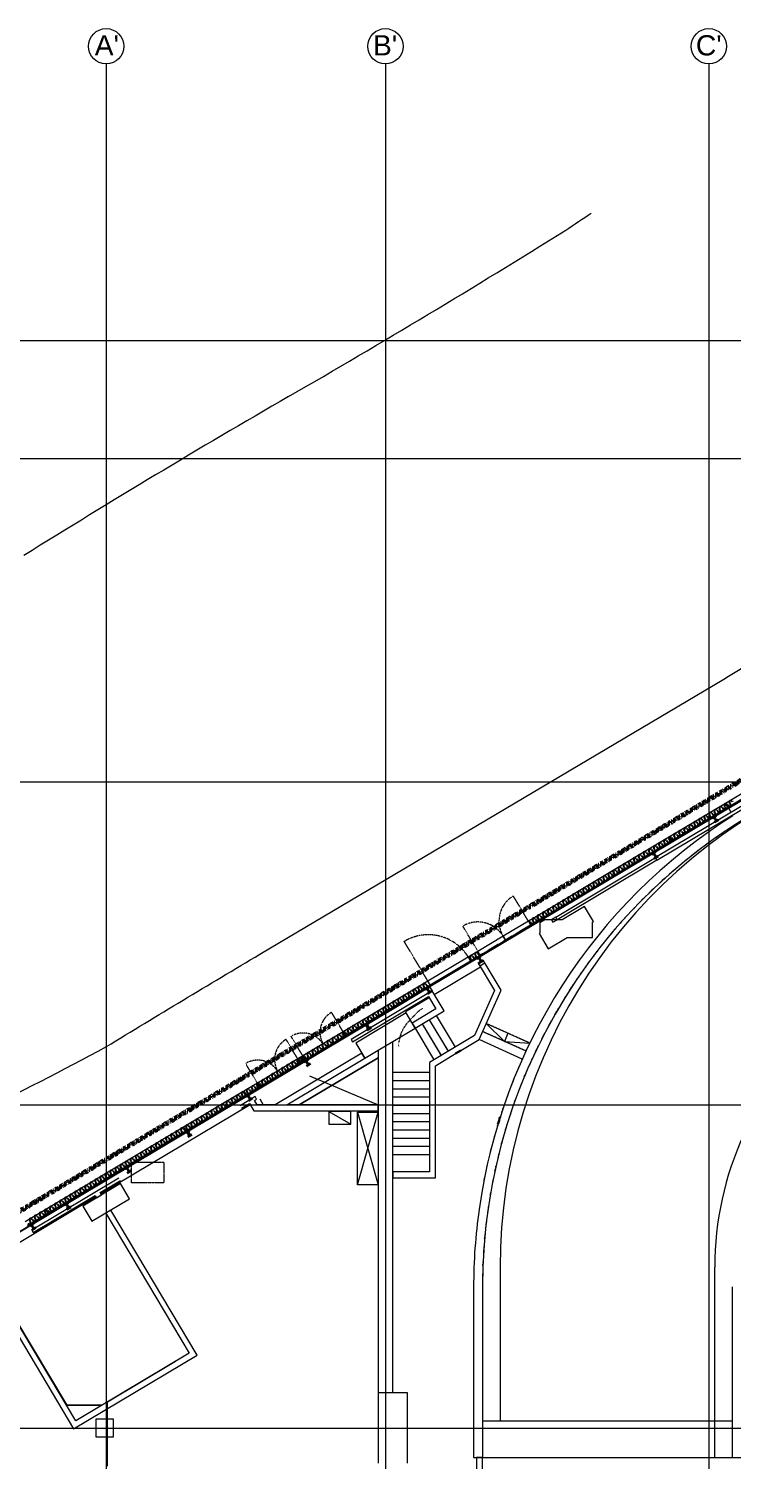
# Model space of a CAD drawing. Header units: millimetres. Extents: x -1578195 to 622687, y -255792 to 391308.
# Drawn here: x -1511389 to -1487453, y 125616 to 174346 of the extents above; entities that cross this region are included whole.
import ezdxf

# ---------------------------------------------------------------- set-up
doc = ezdxf.new("R2010")
doc.units = ezdxf.units.MM
for name, pattern in [('Double dash', [24.5, 10, -3, 2, -3, 2, -4.5]), ('Grid Line', [21, 12, -3, 3, -3]), ('Hidden', [2.25, 1, -1.25]), ('Long Dash', [13.5, 9, -4.5]), ('Overhead', [1.8, 1.2, -0.6])]:
    doc.linetypes.add(name, pattern=pattern)
for name, color, linetype, lineweight in [('A-000-M_MASS', 13, 'Continuous', 5), ('A-010-M_LINE', 90, 'Continuous', 5), ('A-010-M_LINE_Over', 1, 'Overhead', 5), ('A-200-M_WALL_EXT', 113, 'Continuous', 9), ('A-200-M_WALL_INT', 2, 'Continuous', 9), ('A-215-M_CURT_PANEL', 51, 'Continuous', 5), ('A-230-M_FLOOR', 192, 'Continuous', 18), ('A-241-M_RAMP', 51, 'Continuous', 5), ('A-242-A_STAIR', 31, 'Continuous', 5), ('A-242-M_STAIR', 31, 'Continuous', 5), ('A-325-M_DOOR', 31, 'Continuous', 5), ('A-325-M_DOOR_PANEL', 31, 'Continuous', 5), ('A-325-MH_DOOR', 31, 'Long Dash', 5), ('C-910-M_SITE_BOUND', 91, 'Double dash', 70), ('S-280-M_COLUMN', 52, 'Continuous', 9), ('Z-030-M_GRID', 191, 'Continuous', 5), ('Z-033_T_GRIDREF', 31, 'Continuous', 5), ('Z-060-M_DETAIL', 92, 'Continuous', 5)]:
    doc.layers.add(name, color=color, linetype=linetype, lineweight=lineweight)
doc.styles.add('Arial_2', font='arial.ttf', dxfattribs={"height": 1.967066})

# ---------------------------------------------------------------- blocks, each defined once
blk = doc.blocks.new('0291')
at = {"layer": 'A-000-M_MASS', "color": 1}
for p, q in [((42144, 180845), (45535, 182871)), ((45586, 182785), (42195, 180759)), ((45535, 182871), (45586, 182785)), ((42195, 180759), (42144, 180845))]:
    blk.add_line(p, q, dxfattribs=at)
at = {"layer": 'A-010-M_LINE', "color": 1, "lineweight": 25}
for p, q in [((47971, 184688), (47984, 184667)), ((48083, 184697), (48057, 184739)), ((48143, 184791), (48156, 184769)), ((47224, 184184), (47199, 184227)), ((47285, 184278), (47297, 184256)), ((47297, 184256), (47310, 184235)), ((47396, 184286), (47370, 184329)), ((47456, 184380), (47469, 184359)), ((47469, 184359), (47482, 184337)), ((47568, 184389), (47542, 184432)), ((47628, 184483), (47641, 184462)), ((47641, 184462), (47654, 184440)), ((47739, 184491), (47714, 184534)), ((47800, 184586), (47813, 184564)), ((47813, 184564), (47825, 184543)), ((47911, 184594), (47886, 184637)), ((47984, 184667), (47997, 184645)), ((46366, 183671), (46340, 183714)), ((46426, 183765), (46439, 183743)), ((46439, 183743), (46452, 183722)), ((46538, 183773), (46512, 183816)), ((46598, 183867), (46611, 183846)), ((46611, 183846), (46624, 183825)), ((46709, 183876), (46684, 183919)), ((46770, 183970), (46782, 183949)), ((46782, 183949), (46795, 183927)), ((46881, 183978), (46855, 184021)), ((46941, 184073), (46954, 184051)), ((46954, 184051), (46967, 184030)), ((47053, 184081), (47027, 184124)), ((47113, 184175), (47126, 184154)), ((47113, 184175), (47126, 184154)), ((47126, 184154), (47139, 184132)), ((45568, 183252), (45581, 183230)), ((45581, 183230), (45593, 183209)), ((45679, 183260), (45654, 183303)), ((45739, 183355), (45752, 183333)), ((45752, 183333), (45765, 183312)), ((45851, 183363), (45825, 183406)), ((45911, 183457), (45924, 183436)), ((45924, 183436), (45937, 183414)), ((46023, 183466), (45997, 183508)), ((46083, 183560), (46096, 183538)), ((46096, 183538), (46108, 183517)), ((46194, 183568), (46169, 183611)), ((46255, 183662), (46267, 183641)), ((46267, 183641), (46280, 183619)), ((44709, 182739), (44722, 182718)), ((44821, 182747), (44795, 182790)), ((44881, 182842), (44894, 182820)), ((44894, 182820), (44907, 182799)), ((44993, 182850), (44967, 182893)), ((45053, 182944), (45066, 182923)), ((45053, 182944), (45066, 182923)), ((45066, 182923), (45078, 182901)), ((45164, 182953), (45139, 182995)), ((45224, 183047), (45237, 183025)), ((45237, 183025), (45250, 183004)), ((45336, 183055), (45310, 183098)), ((45396, 183149), (45409, 183128)), ((45409, 183128), (45422, 183106)), ((45508, 183158), (45482, 183201)), ((43962, 182234), (43937, 182277)), ((44023, 182329), (44035, 182307)), ((44035, 182307), (44048, 182286)), ((44134, 182337), (44108, 182380)), ((44194, 182431), (44207, 182410)), ((44207, 182410), (44220, 182388)), ((44306, 182440), (44280, 182483)), ((44366, 182534), (44379, 182512)), ((44379, 182512), (44392, 182491)), ((44477, 182542), (44452, 182585)), ((44538, 182636), (44550, 182615)), ((44550, 182615), (44563, 182594)), ((44649, 182645), (44623, 182688)), ((44722, 182718), (44735, 182696)), ((43104, 181722), (43078, 181764)), ((43164, 181816), (43177, 181794)), ((43177, 181794), (43190, 181773)), ((43276, 181824), (43250, 181867)), ((43336, 181918), (43349, 181897)), ((43349, 181897), (43361, 181875)), ((43447, 181927), (43422, 181970)), ((43508, 182021), (43520, 181999)), ((43520, 181999), (43533, 181978)), ((43619, 182029), (43593, 182072)), ((43679, 182124), (43692, 182102)), ((43692, 182102), (43705, 182081)), ((43791, 182132), (43765, 182175)), ((43851, 182226), (43864, 182205)), ((43864, 182205), (43877, 182183)), ((42306, 181303), (42319, 181281)), ((42319, 181281), (42331, 181260)), ((42417, 181311), (42392, 181354)), ((42477, 181405), (42490, 181384)), ((42490, 181384), (42503, 181362)), ((42589, 181414), (42563, 181457)), ((42649, 181508), (42662, 181487)), ((42662, 181487), (42675, 181465)), ((42761, 181516), (42735, 181559)), ((42821, 181611), (42834, 181589)), ((42834, 181589), (42846, 181568)), ((42932, 181619), (42907, 181662)), ((42992, 181713), (43005, 181692)), ((42992, 181713), (43005, 181692)), ((43005, 181692), (43018, 181670)), ((41447, 180790), (41460, 180768)), ((41559, 180798), (41533, 180841)), ((41619, 180892), (41632, 180871)), ((41632, 180871), (41645, 180850)), ((41730, 180901), (41705, 180944)), ((41791, 180995), (41804, 180974)), ((41804, 180974), (41816, 180952)), ((41902, 181003), (41877, 181046)), ((41962, 181098), (41975, 181076)), ((41975, 181076), (41988, 181055)), ((42074, 181106), (42048, 181149)), ((42134, 181200), (42147, 181179)), ((42147, 181179), (42160, 181157)), ((42246, 181209), (42220, 181252)), ((41276, 180687), (41288, 180666)), ((41288, 180666), (41301, 180644)), ((41387, 180696), (41361, 180739)), ((41460, 180768), (41473, 180747)), ((39253, 179421), (39228, 179464)), ((39313, 179515), (39326, 179493)), ((39326, 179493), (39339, 179472)), ((39425, 179523), (39399, 179566)), ((39485, 179617), (39498, 179596)), ((39498, 179596), (39511, 179575)), ((37384, 178362), (37396, 178340)), ((37384, 178362), (37396, 178340)), ((37495, 178370), (37469, 178413)), ((37555, 178464), (37568, 178443)), ((37568, 178443), (37581, 178421)), ((37667, 178473), (37641, 178516)), ((37727, 178567), (37740, 178545)), ((37740, 178545), (37753, 178524)), ((36637, 177857), (36611, 177900)), ((36697, 177951), (36710, 177930)), ((36710, 177930), (36723, 177909)), ((36808, 177960), (36783, 178003)), ((36869, 178054), (36881, 178033)), ((36881, 178033), (36894, 178011)), ((36980, 178062), (36954, 178105)), ((37040, 178157), (37053, 178135)), ((37053, 178135), (37066, 178114)), ((37152, 178165), (37126, 178208)), ((37212, 178259), (37225, 178238)), ((37225, 178238), (37238, 178216)), ((37323, 178268), (37298, 178310)), ((37396, 178340), (37409, 178319)), ((35778, 177344), (35753, 177387)), ((35838, 177439), (35851, 177417)), ((35851, 177417), (35864, 177396)), ((35950, 177447), (35924, 177490)), ((36010, 177541), (36023, 177520)), ((36023, 177520), (36036, 177498)), ((36122, 177549), (36096, 177592)), ((36182, 177644), (36195, 177622)), ((36195, 177622), (36207, 177601)), ((36293, 177652), (36268, 177695)), ((36354, 177746), (36366, 177725)), ((36366, 177725), (36379, 177703)), ((36465, 177755), (36439, 177798)), ((36525, 177849), (36538, 177827)), ((36538, 177827), (36551, 177806)), ((34980, 176926), (34993, 176904)), ((34993, 176904), (35006, 176883)), ((35092, 176934), (35066, 176977)), ((35152, 177028), (35165, 177007)), ((35165, 177007), (35177, 176985)), ((35263, 177037), (35238, 177079)), ((35323, 177131), (35336, 177109)), ((35323, 177131), (35336, 177109)), ((35336, 177109), (35349, 177088)), ((35435, 177139), (35409, 177182)), ((35495, 177233), (35508, 177212)), ((35508, 177212), (35521, 177190)), ((35607, 177242), (35581, 177285)), ((35667, 177336), (35680, 177314)), ((35680, 177314), (35692, 177293)), ((34122, 176413), (34134, 176391)), ((34233, 176421), (34207, 176464)), ((34293, 176515), (34306, 176494)), ((34306, 176494), (34319, 176472)), ((34405, 176524), (34379, 176567)), ((34465, 176618), (34478, 176596)), ((34478, 176596), (34491, 176575)), ((34576, 176626), (34551, 176669)), ((34637, 176720), (34649, 176699)), ((34649, 176699), (34662, 176677)), ((34748, 176729), (34723, 176772)), ((34808, 176823), (34821, 176802)), ((34821, 176802), (34834, 176780)), ((34920, 176831), (34894, 176874)), ((33375, 175908), (33349, 175951)), ((33435, 176002), (33448, 175981)), ((33448, 175981), (33461, 175959)), ((33546, 176011), (33521, 176054)), ((33607, 176105), (33619, 176083)), ((33619, 176083), (33632, 176062)), ((33718, 176113), (33692, 176156)), ((33778, 176207), (33791, 176186)), ((33791, 176186), (33804, 176165)), ((33890, 176216), (33864, 176259)), ((33950, 176310), (33963, 176289)), ((33963, 176289), (33976, 176267)), ((34061, 176318), (34036, 176361)), ((34134, 176391), (34147, 176370)), ((32516, 175395), (32491, 175438)), ((32576, 175489), (32589, 175468)), ((32589, 175468), (32602, 175446)), ((32688, 175498), (32662, 175541)), ((32748, 175592), (32761, 175570)), ((32761, 175570), (32774, 175549)), ((32860, 175600), (32834, 175643)), ((32920, 175695), (32933, 175673)), ((32933, 175673), (32945, 175652)), ((33031, 175703), (33006, 175746)), ((33091, 175797), (33104, 175776)), ((33104, 175776), (33117, 175754)), ((33203, 175805), (33177, 175848)), ((33263, 175900), (33276, 175878)), ((33263, 175900), (33276, 175878)), ((33276, 175878), (33289, 175857)), ((31718, 174976), (31731, 174955)), ((31731, 174955), (31744, 174934)), ((31830, 174985), (31804, 175028)), ((31890, 175079), (31903, 175058)), ((31903, 175058), (31915, 175036)), ((32001, 175087), (31976, 175130)), ((32061, 175182), (32074, 175160)), ((32074, 175160), (32087, 175139)), ((32173, 175190), (32147, 175233)), ((32233, 175284), (32246, 175263)), ((32246, 175263), (32259, 175241)), ((32345, 175293), (32319, 175335)), ((32405, 175387), (32418, 175365)), ((32418, 175365), (32430, 175344)), ((30860, 174464), (30872, 174442)), ((30971, 174472), (30945, 174515)), ((31031, 174566), (31044, 174545)), ((31044, 174545), (31057, 174523)), ((31143, 174574), (31117, 174617)), ((31203, 174669), (31216, 174647)), ((31203, 174669), (31216, 174647)), ((31216, 174647), (31229, 174626)), ((31314, 174677), (31289, 174720)), ((31375, 174771), (31387, 174750)), ((31387, 174750), (31400, 174728)), ((31486, 174780), (31460, 174823)), ((31546, 174874), (31559, 174852)), ((31559, 174852), (31572, 174831)), ((31658, 174882), (31632, 174925)), ((30113, 173959), (30087, 174002)), ((30173, 174053), (30186, 174032)), ((30186, 174032), (30198, 174010)), ((30284, 174062), (30259, 174104)), ((30345, 174156), (30357, 174134)), ((30357, 174134), (30370, 174113)), ((30456, 174164), (30430, 174207)), ((30516, 174258), (30529, 174237)), ((30529, 174237), (30542, 174215)), ((30628, 174267), (30602, 174310)), ((30688, 174361), (30701, 174339)), ((30701, 174339), (30714, 174318)), ((30799, 174369), (30774, 174412)), ((30872, 174442), (30885, 174421)), ((29254, 173446), (29229, 173489)), ((29314, 173540), (29327, 173519)), ((29327, 173519), (29340, 173497)), ((29426, 173549), (29400, 173592)), ((29486, 173643), (29499, 173621)), ((29499, 173621), (29512, 173600)), ((29598, 173651), (29572, 173694)), ((29658, 173745), (29671, 173724)), ((29671, 173724), (29683, 173702)), ((29769, 173754), (29744, 173797)), ((29829, 173848), (29842, 173827)), ((29842, 173827), (29855, 173805)), ((29941, 173856), (29915, 173899)), ((30001, 173951), (30014, 173929)), ((30014, 173929), (30027, 173908)), ((28456, 173027), (28469, 173006)), ((28469, 173006), (28482, 172984)), ((28567, 173036), (28542, 173079)), ((28628, 173130), (28640, 173108)), ((28640, 173108), (28653, 173087)), ((28739, 173138), (28714, 173181)), ((28799, 173232), (28812, 173211)), ((28812, 173211), (28825, 173190)), ((28911, 173241), (28885, 173284)), ((28971, 173335), (28984, 173314)), ((28984, 173314), (28997, 173292)), ((29083, 173343), (29057, 173386)), ((29143, 173438), (29156, 173416)), ((29143, 173438), (29156, 173416)), ((29156, 173416), (29168, 173395)), ((27598, 172514), (27610, 172493)), ((27709, 172523), (27683, 172566)), ((27769, 172617), (27782, 172596)), ((27782, 172596), (27795, 172574)), ((27881, 172625), (27855, 172668)), ((27941, 172720), (27954, 172698)), ((27954, 172698), (27967, 172677)), ((28052, 172728), (28027, 172771)), ((28113, 172822), (28125, 172801)), ((28125, 172801), (28138, 172779)), ((28224, 172831), (28198, 172873)), ((28284, 172925), (28297, 172903)), ((28297, 172903), (28310, 172882)), ((28396, 172933), (28370, 172976)), ((26851, 172010), (26825, 172053)), ((26911, 172104), (26924, 172083)), ((26924, 172083), (26936, 172061)), ((27022, 172112), (26997, 172155)), ((27082, 172207), (27095, 172185)), ((27082, 172207), (27095, 172185)), ((27095, 172185), (27108, 172164)), ((27194, 172215), (27168, 172258)), ((27254, 172309), (27267, 172288)), ((27267, 172288), (27280, 172266)), ((27366, 172318), (27340, 172360)), ((27426, 172412), (27439, 172390)), ((27439, 172390), (27452, 172369)), ((27537, 172420), (27512, 172463)), ((27610, 172493), (27623, 172471)), ((25992, 171497), (25967, 171540)), ((26052, 171591), (26065, 171570)), ((26065, 171570), (26078, 171548)), ((26164, 171599), (26138, 171642)), ((26224, 171694), (26237, 171672)), ((26237, 171672), (26250, 171651)), ((26336, 171702), (26310, 171745)), ((26396, 171796), (26409, 171775)), ((26409, 171775), (26421, 171753)), ((26507, 171805), (26482, 171848)), ((26567, 171899), (26580, 171877)), ((26580, 171877), (26593, 171856)), ((26679, 171907), (26653, 171950)), ((26739, 172001), (26752, 171980)), ((26752, 171980), (26765, 171959)), ((25194, 171078), (25207, 171057)), ((25207, 171057), (25220, 171035)), ((25305, 171087), (25280, 171129)), ((25366, 171181), (25378, 171159)), ((25378, 171159), (25391, 171138)), ((25477, 171189), (25451, 171232)), ((25537, 171283), (25550, 171262)), ((25550, 171262), (25563, 171240)), ((25649, 171292), (25623, 171335)), ((25709, 171386), (25722, 171364)), ((25722, 171364), (25735, 171343)), ((25820, 171394), (25795, 171437)), ((25881, 171489), (25894, 171467)), ((25894, 171467), (25906, 171446)), ((24336, 170565), (24348, 170544)), ((24447, 170574), (24421, 170617)), ((24507, 170668), (24520, 170646)), ((24520, 170646), (24533, 170625)), ((24619, 170676), (24593, 170719)), ((24679, 170770), (24692, 170749)), ((24692, 170749), (24705, 170727)), ((24790, 170779), (24765, 170822)), ((24851, 170873), (24863, 170852)), ((24863, 170852), (24876, 170830)), ((24962, 170881), (24936, 170924)), ((25022, 170976), (25035, 170954)), ((25022, 170976), (25035, 170954)), ((25035, 170954), (25048, 170933)), ((25134, 170984), (25108, 171027)), ((24275, 170471), (24250, 170514)), ((24348, 170544), (24361, 170522))]:
    blk.add_line(p, q, dxfattribs=at)
at = {"layer": 'A-010-M_LINE', "color": 1, "linetype": 'Hidden'}
blk.add_line((37454, 177625), (37128, 177279), dxfattribs=at)
at = {"layer": 'A-010-M_LINE', "color": 1}
for p, q in [((36100, 176058), (33420, 174456)), ((33420, 174456), (36100, 176058)), ((33770, 175445), (34055, 175324)), ((33770, 175445), (36100, 174456)), ((34283, 175228), (36100, 174456)), ((35400, 171731), (36100, 174206)), ((35400, 174206), (36100, 171731)), ((40250, 168927), (40250, 163706)), ((47550, 162456), (47550, 168927)), ((47550, 163706), (47550, 168927)), ((29212, 165721), (26900, 164339)), ((26900, 162157), (26900, 164339)), ((39650, 163706), (48150, 163706))]:
    blk.add_line(p, q, dxfattribs=at)
at = {"layer": 'A-010-M_LINE', "color": 1, "lineweight": 30}
blk.add_line((38910, 176303), (38738, 176201), dxfattribs=at)
at = {"layer": 'A-010-M_LINE', "color": 1, "lineweight": 9}
for p, q in [((24471, 170704), (24419, 170674)), ((39650, 168257), (39650, 162456)), ((48150, 162456), (48150, 168257)), ((39650, 162456), (48150, 162456))]:
    blk.add_line(p, q, dxfattribs=at)
blk.add_arc((58350, 168257), 18700, 112.0656, 180, dxfattribs=at)
at = {"layer": 'A-010-M_LINE', "color": 1}
for radius, start in [(18100, 112.8377), (10800, 130.5765), (10800, 130.5765)]:
    blk.add_arc((58350, 168927), radius, start, 180, dxfattribs=at)
at = {"layer": 'A-010-M_LINE', "color": 1, "lineweight": 25}
for centre, radius, start, end in [((47928, 184663), 50, 30.8592, 210.8592), ((48040, 184671), 50, 210.8592, 30.8592), ((48100, 184765), 50, 30.8592, 210.8592), ((47070, 184150), 50, 30.8592, 210.8592), ((47242, 184252), 50, 30.8592, 210.8592), ((47353, 184261), 50, 210.8592, 30.8592), ((47413, 184355), 50, 30.8592, 210.8592), ((47525, 184363), 50, 210.8592, 30.8592), ((47585, 184457), 50, 30.8592, 210.8592), ((47697, 184466), 50, 210.8592, 30.8592), ((47757, 184560), 50, 30.8592, 210.8592), ((47868, 184568), 50, 210.8592, 30.8592), ((46383, 183739), 50, 30.8592, 210.8592), ((46495, 183748), 50, 210.8592, 30.8592), ((46555, 183842), 50, 30.8592, 210.8592), ((46666, 183850), 50, 210.8592, 30.8592), ((46727, 183944), 50, 30.8592, 210.8592), ((46838, 183953), 50, 210.8592, 30.8592), ((46898, 184047), 50, 30.8592, 210.8592), ((47010, 184055), 50, 210.8592, 30.8592), ((47182, 184158), 50, 210.8592, 30.8592), ((45525, 183226), 50, 30.8592, 210.8592), ((45636, 183235), 50, 210.8592, 30.8592), ((45697, 183329), 50, 30.8592, 210.8592), ((45808, 183337), 50, 210.8592, 30.8592), ((45868, 183431), 50, 30.8592, 210.8592), ((45980, 183440), 50, 210.8592, 30.8592), ((46040, 183534), 50, 30.8592, 210.8592), ((46151, 183542), 50, 210.8592, 30.8592), ((46212, 183637), 50, 30.8592, 210.8592), ((46323, 183645), 50, 210.8592, 30.8592), ((44666, 182713), 50, 30.8592, 210.8592), ((44778, 182722), 50, 210.8592, 30.8592), ((44838, 182816), 50, 30.8592, 210.8592), ((44950, 182824), 50, 210.8592, 30.8592), ((45010, 182919), 50, 30.8592, 210.8592), ((45121, 182927), 50, 210.8592, 30.8592), ((45181, 183021), 50, 30.8592, 210.8592), ((45293, 183030), 50, 210.8592, 30.8592), ((45353, 183124), 50, 30.8592, 210.8592), ((45465, 183132), 50, 210.8592, 30.8592), ((43808, 182200), 50, 30.8592, 210.8592), ((43980, 182303), 50, 30.8592, 210.8592), ((44091, 182311), 50, 210.8592, 30.8592), ((44151, 182406), 50, 30.8592, 210.8592), ((44263, 182414), 50, 210.8592, 30.8592), ((44323, 182508), 50, 30.8592, 210.8592), ((44435, 182517), 50, 210.8592, 30.8592), ((44495, 182611), 50, 30.8592, 210.8592), ((44606, 182619), 50, 210.8592, 30.8592), ((43121, 181790), 50, 30.8592, 210.8592), ((43233, 181798), 50, 210.8592, 30.8592), ((43293, 181893), 50, 30.8592, 210.8592), ((43404, 181901), 50, 210.8592, 30.8592), ((43465, 181995), 50, 30.8592, 210.8592), ((43576, 182004), 50, 210.8592, 30.8592), ((43636, 182098), 50, 30.8592, 210.8592), ((43748, 182106), 50, 210.8592, 30.8592), ((43919, 182209), 50, 210.8592, 30.8592), ((42263, 181277), 50, 30.8592, 210.8592), ((42374, 181286), 50, 210.8592, 30.8592), ((42435, 181380), 50, 30.8592, 210.8592), ((42546, 181388), 50, 210.8592, 30.8592), ((42606, 181482), 50, 30.8592, 210.8592), ((42718, 181491), 50, 210.8592, 30.8592), ((42778, 181585), 50, 30.8592, 210.8592), ((42889, 181593), 50, 210.8592, 30.8592), ((42950, 181688), 50, 30.8592, 210.8592), ((43061, 181696), 50, 210.8592, 30.8592), ((41404, 180764), 50, 30.8592, 210.8592), ((41516, 180773), 50, 210.8592, 30.8592), ((41576, 180867), 50, 30.8592, 210.8592), ((41688, 180875), 50, 210.8592, 30.8592), ((41748, 180969), 50, 30.8592, 210.8592), ((41859, 180978), 50, 210.8592, 30.8592), ((41919, 181072), 50, 30.8592, 210.8592), ((42031, 181080), 50, 210.8592, 30.8592), ((42091, 181175), 50, 30.8592, 210.8592), ((42203, 181183), 50, 210.8592, 30.8592), ((41233, 180662), 50, 30.8592, 120.8592), ((41344, 180670), 50, 210.8592, 30.8592), ((39270, 179489), 50, 30.8592, 210.8592), ((39210, 179395), 50, 310.4895, 30.8592), ((39382, 179498), 50, 210.8592, 30.8592), ((39442, 179592), 50, 30.8592, 210.8592), ((39554, 179600), 50, 210.8592, 290.5776), ((37341, 178336), 50, 30.8592, 210.8592), ((37452, 178345), 50, 210.8592, 30.8592), ((37512, 178439), 50, 30.8592, 210.8592), ((37624, 178447), 50, 210.8592, 30.8592), ((37684, 178541), 50, 31.623, 210.8592), ((37795, 178550), 49.8, 210.8592, 301.0328), ((36482, 177823), 50, 30.8592, 210.8592), ((36654, 177926), 50, 30.8592, 210.8592), ((36765, 177934), 50, 210.8592, 30.8592), ((36826, 178028), 50, 30.8592, 210.8592), ((36937, 178037), 50, 210.8592, 30.8592), ((36997, 178131), 50, 30.8592, 210.8592), ((37109, 178139), 50, 210.8592, 30.8592), ((37169, 178234), 50, 30.8592, 210.8592), ((37281, 178242), 50, 210.8592, 30.8592), ((35796, 177413), 50, 30.8592, 210.8592), ((35907, 177421), 50, 210.8592, 30.8592), ((35967, 177515), 50, 30.8592, 210.8592), ((36079, 177524), 50, 210.8592, 30.8592), ((36139, 177618), 50, 30.8592, 210.8592), ((36250, 177626), 50, 210.8592, 30.8592), ((36311, 177721), 50, 30.8592, 210.8592), ((36422, 177729), 50, 210.8592, 30.8592), ((36594, 177832), 50, 210.8592, 30.8592), ((34937, 176900), 50, 30.8592, 210.8592), ((35049, 176908), 50, 210.8592, 30.8592), ((35109, 177003), 50, 30.8592, 210.8592), ((35220, 177011), 50, 210.8592, 30.8592), ((35280, 177105), 50, 30.8592, 210.8592), ((35392, 177113), 50, 210.8592, 30.8592), ((35452, 177208), 50, 30.8592, 210.8592), ((35564, 177216), 50, 210.8592, 30.8592), ((35624, 177310), 50, 30.8592, 210.8592), ((35735, 177319), 50, 210.8592, 30.8592), ((34079, 176387), 50, 30.8592, 210.8592), ((34190, 176395), 50, 210.8592, 30.8592), ((34250, 176490), 50, 30.8592, 210.8592), ((34362, 176498), 50, 210.8592, 30.8592), ((34422, 176592), 50, 30.8592, 210.8592), ((34534, 176601), 50, 210.8592, 30.8592), ((34594, 176695), 50, 30.8592, 210.8592), ((34705, 176703), 50, 210.8592, 30.8592), ((34765, 176797), 50, 30.8592, 210.8592), ((34877, 176806), 50, 210.8592, 30.8592), ((33220, 175874), 50, 30.8592, 210.8592), ((33392, 175977), 50, 30.8592, 210.8592), ((33503, 175985), 50, 210.8592, 30.8592), ((33564, 176079), 50, 30.8592, 210.8592), ((33675, 176088), 50, 210.8592, 30.8592), ((33735, 176182), 50, 30.8592, 210.8592), ((33847, 176190), 50, 210.8592, 30.8592), ((33907, 176284), 50, 30.8592, 210.8592), ((34018, 176293), 50, 210.8592, 30.8592), ((32534, 175464), 50, 30.8592, 210.8592), ((32645, 175472), 50, 210.8592, 30.8592), ((32705, 175566), 50, 30.8592, 210.8592), ((32817, 175575), 50, 210.8592, 30.8592), ((32877, 175669), 50, 30.8592, 210.8592), ((32988, 175677), 50, 210.8592, 30.8592), ((33049, 175771), 50, 30.8592, 210.8592), ((33160, 175780), 50, 210.8592, 30.8592), ((33332, 175882), 50, 210.8592, 30.8592), ((31675, 174951), 50, 30.8592, 210.8592), ((31787, 174959), 50, 210.8592, 30.8592), ((31847, 175053), 50, 30.8592, 210.8592), ((31958, 175062), 50, 210.8592, 30.8592), ((32018, 175156), 50, 30.8592, 210.8592), ((32130, 175164), 50, 210.8592, 30.8592), ((32190, 175259), 50, 30.8592, 210.8592), ((32302, 175267), 50, 210.8592, 30.8592), ((32362, 175361), 50, 30.8592, 210.8592), ((32473, 175370), 50, 210.8592, 30.8592), ((30817, 174438), 50, 30.8592, 210.8592), ((30928, 174446), 50, 210.8592, 30.8592), ((30988, 174540), 50, 30.8592, 210.8592), ((31100, 174549), 50, 210.8592, 30.8592), ((31160, 174643), 50, 30.8592, 210.8592), ((31272, 174651), 50, 210.8592, 30.8592), ((31332, 174746), 50, 30.8592, 210.8592), ((31443, 174754), 50, 210.8592, 30.8592), ((31503, 174848), 50, 30.8592, 210.8592), ((31615, 174857), 50, 210.8592, 30.8592), ((29958, 173925), 50, 30.8592, 210.8592), ((30130, 174028), 50, 30.8592, 210.8592), ((30241, 174036), 50, 210.8592, 30.8592), ((30302, 174130), 50, 30.8592, 210.8592), ((30413, 174138), 50, 210.8592, 30.8592), ((30473, 174233), 50, 30.8592, 210.8592), ((30585, 174241), 50, 210.8592, 30.8592), ((30645, 174335), 50, 30.8592, 210.8592), ((30756, 174344), 50, 210.8592, 30.8592), ((29271, 173515), 50, 30.8592, 210.8592), ((29383, 173523), 50, 210.8592, 30.8592), ((29443, 173617), 50, 30.8592, 210.8592), ((29555, 173626), 50, 210.8592, 30.8592), ((29615, 173720), 50, 30.8592, 210.8592), ((29726, 173728), 50, 210.8592, 30.8592), ((29787, 173822), 50, 30.8592, 210.8592), ((29898, 173831), 50, 210.8592, 30.8592), ((30070, 173933), 50, 210.8592, 30.8592), ((28413, 173002), 50, 30.8592, 210.8592), ((28525, 173010), 50, 210.8592, 30.8592), ((28585, 173104), 50, 30.8592, 210.8592), ((28696, 173113), 50, 210.8592, 30.8592), ((28756, 173207), 50, 30.8592, 210.8592), ((28868, 173215), 50, 210.8592, 30.8592), ((28928, 173309), 50, 30.8592, 210.8592), ((29040, 173318), 50, 210.8592, 30.8592), ((29100, 173412), 50, 30.8592, 210.8592), ((29211, 173420), 50, 210.8592, 30.8592), ((27555, 172489), 50, 30.8592, 210.8592), ((27666, 172497), 50, 210.8592, 30.8592), ((27726, 172591), 50, 30.8592, 210.8592), ((27838, 172600), 50, 210.8592, 30.8592), ((27898, 172694), 50, 30.8592, 210.8592), ((28009, 172702), 50, 210.8592, 30.8592), ((28070, 172796), 50, 30.8592, 210.8592), ((28181, 172805), 50, 210.8592, 30.8592), ((28241, 172899), 50, 30.8592, 210.8592), ((28353, 172907), 50, 210.8592, 30.8592), ((26696, 171976), 50, 30.8592, 210.8592), ((26868, 172078), 50, 30.8592, 210.8592), ((26979, 172087), 50, 210.8592, 30.8592), ((27040, 172181), 50, 30.8592, 210.8592), ((27151, 172189), 50, 210.8592, 30.8592), ((27211, 172284), 50, 30.8592, 210.8592), ((27323, 172292), 50, 210.8592, 30.8592), ((27383, 172386), 50, 30.8592, 210.8592), ((27494, 172395), 50, 210.8592, 30.8592), ((26009, 171565), 50, 30.8592, 210.8592), ((26121, 171574), 50, 210.8592, 30.8592), ((26181, 171668), 50, 30.8592, 210.8592), ((26293, 171676), 50, 210.8592, 30.8592), ((26353, 171771), 50, 30.8592, 210.8592), ((26464, 171779), 50, 210.8592, 30.8592), ((26525, 171873), 50, 30.8592, 210.8592), ((26636, 171882), 50, 210.8592, 30.8592), ((26808, 171984), 50, 210.8592, 30.8592), ((25151, 171053), 50, 30.8592, 210.8592), ((25263, 171061), 50, 210.8592, 30.8592), ((25323, 171155), 50, 30.8592, 210.8592), ((25434, 171163), 50, 210.8592, 30.8592), ((25494, 171258), 50, 30.8592, 210.8592), ((25606, 171266), 50, 210.8592, 30.8592), ((25666, 171360), 50, 30.8592, 210.8592), ((25778, 171369), 50, 210.8592, 30.8592), ((25838, 171463), 50, 30.8592, 210.8592), ((25949, 171471), 50, 210.8592, 30.8592), ((24293, 170540), 50, 30.8592, 210.8592), ((24404, 170548), 50, 210.8592, 30.8592), ((24464, 170642), 50, 30.8592, 210.8592), ((24576, 170651), 50, 210.8592, 30.8592), ((24636, 170745), 50, 30.8592, 210.8592), ((24747, 170753), 50, 210.8592, 30.8592), ((24808, 170847), 50, 30.8592, 210.8592), ((24919, 170856), 50, 210.8592, 30.8592), ((24979, 170950), 50, 30.8592, 210.8592), ((25091, 170958), 50, 210.8592, 30.8592), ((24232, 170445), 50, 210.8592, 30.8592)]:
    blk.add_arc(centre, radius, start, end, dxfattribs=at)
at = {"layer": 'A-010-M_LINE', "color": 1, "linetype": 'Hidden'}
for centre, start, end in [((38241, 176719), 120.8592, 130.9789), ((38000, 176456), 136.6458, 180)]:
    blk.add_arc(centre, 1200, start, end, dxfattribs=at)
at = {"layer": 'A-010-M_LINE', "color": 1, "lineweight": 30}
blk.add_arc((58350, 168257), 19000, 162.2448, 163.0537, dxfattribs=at)
at = {"layer": 'A-010-M_LINE_Over', "color": 1}
for p, q in [((27715, 172506), (28815, 172506)), ((27715, 171806), (27715, 172506)), ((28815, 172506), (28815, 171806)), ((28815, 171806), (27715, 171806))]:
    blk.add_line(p, q, dxfattribs=at)
at = {"layer": 'A-200-M_WALL_EXT', "color": 1, "lineweight": 13}
for p, q in [((36874, 177885), (37854, 178471)), ((37854, 178471), (37938, 178332)), ((22384, 169227), (36874, 177885)), ((37842, 178102), (37033, 177619)), ((36600, 164656), (36600, 176612)), ((36100, 176314), (36100, 164656)), ((39350, 168257), (39350, 162456)), ((39350, 162456), (39650, 162456)), ((48150, 162456), (48450, 162456))]:
    blk.add_line(p, q, dxfattribs=at)
for radius, start, end in [(19000, 122.415, 172.0245), (18700, 123.8741, 125.3453), (18700, 125.8806, 126.8133), (18700, 128.9197, 129.7493), (18700, 127.4183, 128.2813), (18700, 130.4074, 131.2174), (18700, 133.3654, 134.1534), (18700, 131.8883, 132.6854), (18700, 134.8402, 135.6215), (18700, 137.7856, 138.5575), (18700, 136.3135, 137.0895), (18700, 139.257, 140.0256), (18700, 140.7279, 141.4936), (18700, 143.6683, 144.4297), (18700, 142.1982, 142.9617), (18700, 145.138, 145.8978), (18700, 146.6076, 147.3658), (18700, 148.0769, 148.8339), (18700, 149.5461, 150.3019), (18700, 152.4841, 153.238), (18700, 151.0151, 151.77), (18700, 153.9529, 154.7061), (18700, 155.4217, 156.1742), (18700, 156.8904, 157.6422), (18700, 158.3591, 159.1103), (18700, 159.8277, 160.5784), (18700, 161.2962, 162.0465), (18700, 162.7647, 163.5146), (18700, 164.2331, 164.9826), (18700, 165.7016, 166.4507), (18700, 167.17, 167.9188), (18700, 168.6383, 169.3869), (18700, 170.1067, 170.8533), (19000, 172.0245, 180), (18700, 172.0245, 172.3471), (18700, 171.575, 172.0245), (18700, 174.361, 175.1896), (18700, 172.9438, 173.7643), (18700, 175.7738, 176.6327), (18700, 177.1841, 178.1293), (18700, 178.5926, 180)]:
    blk.add_arc((58350, 168257), radius, start, end, dxfattribs=at)
at = {"layer": 'A-200-M_WALL_INT', "color": 1}
for p, q in [((49014, 184950), (45535, 182871)), ((45586, 182785), (49065, 184864)), ((42144, 180845), (41994, 180755)), ((41994, 180755), (42045, 180670)), ((42045, 180670), (42195, 180759)), ((39676, 179378), (39505, 179275)), ((39679, 179372), (39508, 179270)), ((40286, 178357), (39676, 179378)), ((39731, 179287), (39679, 179372)), ((39505, 179275), (40061, 178343)), ((39508, 179270), (39559, 179184)), ((39559, 179184), (39731, 179287)), ((39533, 176675), (40286, 178357)), ((37938, 178332), (36125, 177249)), ((36177, 177163), (37817, 178143)), ((37817, 178143), (38068, 177723)), ((38343, 177653), (37938, 178332)), ((40061, 178343), (39376, 176815)), ((38068, 177723), (37260, 177239)), ((37363, 177068), (38343, 177653)), ((36125, 177249), (35181, 176685)), ((35232, 176599), (36177, 177163)), ((37260, 177239), (37363, 177068)), ((35181, 176685), (35232, 176599)), ((39376, 176815), (37850, 175903)), ((38910, 176303), (39533, 176675)), ((35543, 176214), (32602, 174456)), ((32992, 174456), (35646, 176042)), ((35646, 176042), (35543, 176214)), ((38050, 175790), (38738, 176201)), ((37850, 175903), (37850, 172172)), ((38050, 171972), (38050, 175790)), ((31919, 174735), (31404, 174428)), ((31455, 174342), (31722, 174501)), ((31722, 174501), (31869, 174256)), ((31894, 174604), (31970, 174650)), ((31982, 174456), (31894, 174604)), ((31970, 174650), (31919, 174735)), ((32602, 174456), (31982, 174456)), ((36100, 174456), (32992, 174456)), ((36100, 174256), (36100, 174456)), ((31869, 174256), (36100, 174256)), ((37850, 172172), (36600, 172172)), ((36600, 172172), (36600, 171972)), ((27283, 171966), (24322, 170196)), ((26648, 171469), (27335, 171880)), ((36600, 171972), (38050, 171972)), ((24373, 170110), (26476, 171367)), ((26476, 171367), (26523, 171290)), ((26523, 171290), (26694, 171392)), ((26694, 171392), (26648, 171469)), ((27007, 170868), (26835, 170766)), ((26835, 170766), (29677, 166010)), ((29951, 165941), (27007, 170868)), ((24322, 170196), (24373, 170110)), ((25814, 163702), (22559, 169150)), ((22441, 168956), (25745, 163428)), ((25745, 163428), (29951, 165941)), ((29677, 166010), (25814, 163702)), ((39650, 162456), (39450, 162456)), ((39450, 162456), (39450, 153631)), ((39650, 153831), (39650, 162456))]:
    blk.add_line(p, q, dxfattribs=at)
at = {"layer": 'A-215-M_CURT_PANEL', "color": 1, "lineweight": 9}
for p, q in [((49690, 185774), (47917, 184714)), ((47994, 184585), (49767, 185645)), ((47922, 184717), (46016, 183578)), ((47917, 184714), (47994, 184585)), ((47999, 184588), (47922, 184717)), ((46093, 183449), (47999, 184588)), ((46016, 183578), (44076, 182419)), ((44153, 182290), (46093, 183449)), ((46016, 183578), (46093, 183449)), ((46093, 183449), (46016, 183578)), ((44076, 182419), (41484, 180870)), ((41561, 180741), (44153, 182290)), ((44076, 182419), (44153, 182290)), ((44153, 182290), (44076, 182419)), ((41484, 180870), (41212, 180707)), ((41484, 180870), (41561, 180741)), ((41561, 180741), (41484, 180870)), ((41212, 180707), (41289, 180579)), ((41289, 180579), (41561, 180741)), ((39495, 179681), (39169, 179487)), ((39169, 179487), (39246, 179358)), ((39246, 179358), (39572, 179553)), ((39572, 179553), (39495, 179681)), ((37796, 178666), (34911, 176943)), ((34988, 176814), (37873, 178538)), ((37873, 178538), (37796, 178666)), ((34911, 176943), (33538, 176122)), ((34988, 176814), (34911, 176943)), ((34911, 176943), (34988, 176814)), ((33615, 175993), (34988, 176814)), ((33366, 176020), (31993, 175199)), ((33504, 176102), (33366, 176020)), ((33443, 175891), (33366, 176020)), ((33366, 176020), (33443, 175891)), ((33443, 175891), (33581, 175973)), ((33538, 176122), (33452, 176071)), ((33452, 176071), (33529, 175942)), ((33581, 175973), (33504, 176102)), ((33529, 175942), (33615, 175993)), ((33538, 176122), (33615, 175993)), ((33615, 175993), (33538, 176122)), ((32070, 175070), (33443, 175891)), ((31993, 175199), (31535, 174925)), ((31612, 174796), (32070, 175070)), ((31993, 175199), (32070, 175070)), ((32070, 175070), (31993, 175199)), ((31509, 174910), (29483, 173699)), ((29560, 173570), (31586, 174781)), ((31586, 174781), (31509, 174910)), ((31535, 174925), (31612, 174796)), ((29483, 173699), (27320, 172407)), ((27397, 172278), (29560, 173570)), ((29483, 173699), (29560, 173570)), ((29560, 173570), (29483, 173699)), ((27320, 172407), (24796, 170899)), ((24873, 170770), (27397, 172278)), ((27397, 172278), (27320, 172407)), ((27320, 172407), (27397, 172278)), ((24796, 170899), (24094, 170479)), ((24171, 170351), (24873, 170770)), ((24796, 170899), (24873, 170770)), ((24873, 170770), (24796, 170899))]:
    blk.add_line(p, q, dxfattribs=at)
at = {"layer": 'A-230-M_FLOOR', "color": 1}
for p, q in [((32082, 179584), (47859, 188948)), ((51513, 186632), (41450, 180619)), ((48028, 184549), (37854, 178471)), ((48111, 184410), (48028, 184549)), ((41450, 180619), (37800, 178438)), ((39584, 179143), (38013, 178204)), ((37800, 178438), (36874, 177885)), ((36874, 177885), (31916, 174922)), ((37055, 177583), (37033, 177619)), ((38080, 177497), (38721, 176424)), ((41006, 176015), (39533, 176675)), ((41001, 176004), (41006, 176015)), ((31916, 174923), (24330, 170390)), ((31747, 174460), (26673, 171428)), ((32075, 174656), (32195, 174456)), ((35400, 171731), (35400, 174206)), ((35400, 174206), (36100, 174206)), ((40436, 173619), (40454, 173679)), ((36100, 171731), (35400, 171731)), ((26502, 171324), (22650, 169022)), ((27006, 170868), (27001, 170877)), ((27002, 170877), (27007, 170868)), ((24330, 170390), (22410, 169242)), ((25513, 164231), (22649, 169024)), ((22650, 169022), (25513, 164231)), ((25513, 164231), (26700, 164231)), ((26700, 164231), (25513, 164231))]:
    blk.add_line(p, q, dxfattribs=at)
for centre, radius, start, end in [((-79918, 387730), 220580, 303.7039, 303.97529), ((190702, -74004), 314873, 120.04464, 121.95536), ((58350, 168257), 19000, 156.7042, 157.4005), ((58350, 168257), 19000, 158.1702, 158.8629), ((58350, 168257), 19000, 159.6372, 160.3253), ((58350, 168257), 19000, 161.1053, 161.7877), ((58350, 168257), 19000, 164.0478, 164.7125), ((58350, 168257), 19000, 162.5752, 163.2501), ((58350, 168257), 19000, 165.525, 166.1749), ((58350, 168257), 19000, 167.0106, 167.6373), ((58350, 168257), 19000, 168.5147, 169.0931)]:
    blk.add_arc(centre, radius, start, end, dxfattribs=at)
for points in [[(33053, 198561), (36227, 200397), (39371, 202285), (42482, 204226)], [(47859, 188948), (49632, 190012), (51379, 191116), (53101, 192260)], [(26857, 176437), (28592, 177497), (30334, 178546), (32082, 179584)], [(17699, 172129), (20836, 173376), (23896, 174816), (26857, 176437)]]:
    blk.add_open_spline(points, degree=3, dxfattribs=at)
at = {"layer": 'A-241-M_RAMP', "color": 1, "lineweight": 9}
for points in [[(47575, 183540), (47601, 183559), (47628, 183578), (47655, 183596)], [(46888, 183032), (46925, 183061), (46963, 183090), (47001, 183119)], [(46255, 182519), (46281, 182541), (46308, 182564), (46335, 182586)], [(45684, 182014), (45701, 182030), (45718, 182045), (45735, 182061)], [(44022, 180273), (44023, 180275), (44025, 180277), (44026, 180278)], [(43469, 179581), (43473, 179587), (43478, 179593), (43483, 179600)], [(43543, 179678), (43545, 179681), (43548, 179684), (43550, 179687)], [(42976, 178902), (42978, 178906), (42980, 178909), (42982, 178912)], [(42125, 177553), (42131, 177564), (42136, 177574), (42142, 177584)], [(42163, 177620), (42171, 177634), (42179, 177647), (42186, 177660)], [(41721, 176810), (41724, 176817), (41728, 176824), (41732, 176831)], [(41074, 175413), (41081, 175432), (41089, 175450), (41097, 175468)], [(40750, 174574), (40754, 174586), (40758, 174598), (40762, 174609)], [(40294, 173121), (40296, 173130), (40299, 173138), (40301, 173147)], [(40078, 172233), (40082, 172250), (40085, 172267), (40089, 172284)], [(40101, 172339), (40104, 172350), (40106, 172360), (40108, 172371)], [(39921, 171425), (39922, 171431), (39923, 171437), (39924, 171443)], [(39724, 169918), (39726, 169933), (39727, 169947), (39728, 169962)], [(39669, 169089), (39669, 169100), (39670, 169111), (39670, 169121)], [(39665, 168993), (39665, 169006), (39666, 169018), (39666, 169030)]]:
    blk.add_open_spline(points, degree=3, dxfattribs=at)
blk.add_open_spline([(45065, 181418), (45080, 181433), (45113, 181466), (45146, 181499), (45164, 181517)], degree=3, knots=[0.780674899, 0.780674899, 0.780674899, 0.780674899, 0.784061263, 0.78816814, 0.78816814, 0.78816814, 0.78816814], dxfattribs=at)
at = {"layer": 'A-242-A_STAIR', "color": 1}
for p, q in [((40396, 176617), (39778, 177223)), ((40518, 176891), (40396, 176617)), ((40396, 176617), (41258, 176559))]:
    blk.add_line(p, q, dxfattribs=at)
at = {"layer": 'A-242-M_STAIR', "color": 1}
for p, q in [((38080, 177497), (38721, 176424)), ((37359, 177066), (38000, 175993)), ((37600, 177209), (38241, 176136)), ((37840, 177353), (38481, 176280)), ((41132, 176287), (39655, 176949)), ((41258, 176559), (39778, 177223)), ((41258, 176559), (41226, 176487)), ((36600, 175566), (37850, 175566)), ((36600, 175286), (37850, 175286)), ((36600, 175006), (37850, 175006)), ((36600, 174726), (37850, 174726)), ((36600, 174446), (37850, 174446)), ((36600, 174166), (37850, 174166)), ((36600, 173886), (37850, 173886)), ((36600, 173606), (37850, 173606)), ((36600, 173326), (37850, 173326)), ((36600, 173046), (37850, 173046)), ((36600, 172766), (37850, 172766))]:
    blk.add_line(p, q, dxfattribs=at)
at = {"layer": 'A-242-M_STAIR', "color": 1, "linetype": 'Overhead'}
for p, q in [((37359, 177066), (38000, 175993)), ((37600, 177209), (38241, 176136)), ((37840, 177353), (38481, 176280)), ((41132, 176287), (39655, 176949)), ((41258, 176559), (39778, 177223)), ((36600, 175566), (37850, 175566)), ((36600, 175286), (37850, 175286)), ((36600, 175006), (37850, 175006)), ((36600, 174726), (37850, 174726)), ((36600, 174446), (37850, 174446)), ((36600, 174166), (37850, 174166)), ((36600, 173886), (37850, 173886)), ((36600, 173606), (37850, 173606)), ((36600, 173326), (37850, 173326)), ((36600, 173046), (37850, 173046)), ((36600, 172766), (37850, 172766))]:
    blk.add_line(p, q, dxfattribs=at)
at = {"layer": 'A-325-M_DOOR', "color": 1, "lineweight": 9}
for p, q in [((39169, 179487), (37796, 178666)), ((37873, 178538), (39246, 179358))]:
    blk.add_line(p, q, dxfattribs=at)
at = {"layer": 'A-325-M_DOOR', "color": 1}
blk.add_line((37796, 178666), (37839, 178692), dxfattribs=at)
at = {"layer": 'A-325-M_DOOR_PANEL', "color": 1, "lineweight": 9}
for p, q in [((41212, 180707), (40353, 180194)), ((40430, 180066), (41289, 180579)), ((40353, 180194), (39495, 179681)), ((39572, 179553), (40430, 180066)), ((40430, 180066), (40353, 180194)), ((40353, 180194), (40430, 180066))]:
    blk.add_line(p, q, dxfattribs=at)
at = {"layer": 'A-325-M_DOOR_PANEL', "color": 1}
for p, q in [((41212, 180707), (41178, 180687)), ((39495, 179681), (39528, 179701)), ((37873, 178538), (37916, 178563))]:
    blk.add_line(p, q, dxfattribs=at)
at = {"layer": 'A-325-MH_DOOR', "color": 1}
for p, q in [((41212, 180707), (40699, 181566)), ((39495, 179681), (38982, 180540)), ((41289, 180579), (40430, 180066)), ((36988, 180018), (37031, 180043)), ((37796, 178666), (36988, 180018)), ((40430, 180066), (39572, 179553)), ((34515, 177607), (34472, 177581)), ((34911, 176943), (34515, 177607)), ((32970, 176684), (32927, 176658)), ((33366, 176020), (32970, 176684)), ((33141, 176786), (33184, 176812)), ((33538, 176122), (33141, 176786)), ((31596, 175863), (31639, 175889)), ((31993, 175199), (31596, 175863))]:
    blk.add_line(p, q, dxfattribs=at)
for centre, radius, start, end in [((41212, 180707), 1000, 120.8592, 210.8592), ((39495, 179681), 1000, 30.8592, 120.8592), ((37809, 178646), 1599, 31.7313, 119.102), ((34923, 176921), 799, 124.3761, 209.1142), ((33551, 176102), 799, 32.6041, 117.3423), ((33378, 175998), 799, 124.376, 209.1142), ((32006, 175178), 799, 32.6041, 117.3423)]:
    blk.add_arc(centre, radius, start, end, dxfattribs=at)
at = {"layer": 'C-910-M_SITE_BOUND', "color": 1}
blk.add_line((56581, 190357), (-9024, 151156), dxfattribs=at)
at = {"layer": 'S-280-M_COLUMN', "color": 1, "lineweight": 40}
for p, q in [((47463, 184212), (47602, 184295)), ((47532, 184253), (47615, 184114)), ((47546, 184073), (47685, 184156)), ((45402, 182981), (45541, 183064)), ((45472, 183022), (45555, 182883)), ((45486, 182842), (45625, 182925)), ((39457, 179428), (39596, 179512)), ((39527, 179470), (39610, 179331)), ((39540, 179289), (39679, 179372)), ((37699, 178378), (37838, 178461)), ((37769, 178419), (37852, 178280)), ((37782, 178239), (37921, 178322)), ((35639, 177147), (35778, 177230)), ((35708, 177188), (35791, 177049)), ((35722, 177008), (35861, 177091)), ((33579, 175916), (33718, 175999)), ((33648, 175957), (33731, 175818)), ((33662, 175777), (33801, 175860)), ((31604, 174736), (31743, 174819)), ((31674, 174778), (31757, 174638)), ((31687, 174597), (31826, 174680)), ((29544, 173505), (29683, 173588)), ((29614, 173547), (29697, 173407)), ((29627, 173366), (29766, 173449)), ((27484, 172274), (27623, 172357)), ((27553, 172315), (27636, 172176)), ((27567, 172135), (27706, 172218)), ((25424, 171043), (25563, 171126)), ((25494, 171085), (25577, 170946)), ((25507, 170904), (25646, 170987)), ((24239, 170335), (24378, 170418)), ((24308, 170377), (24391, 170238)), ((24322, 170196), (24461, 170279))]:
    blk.add_line(p, q, dxfattribs=at)
at = {"layer": 'S-280-M_COLUMN', "color": 1, "lineweight": 13}
for p, q in [((43126, 181210), (42366, 180756)), ((43433, 180695), (43126, 181210)), ((41777, 180756), (41597, 180649)), ((41597, 180649), (41597, 180297)), ((42366, 180756), (41777, 180756)), ((43397, 180673), (43433, 180695)), ((43397, 180156), (43397, 180673)), ((41597, 180297), (41581, 180287)), ((41581, 180287), (41888, 179772)), ((41888, 179772), (42531, 180156)), ((42531, 180156), (43397, 180156)), ((37055, 177583), (35338, 176557)), ((37363, 177068), (37055, 177583)), ((36600, 176612), (37363, 177068)), ((35338, 176557), (35646, 176042)), ((36100, 176314), (36600, 176612)), ((35646, 176042), (36100, 176314)), ((27340, 171778), (26053, 171009)), ((27648, 171263), (27340, 171778)), ((26360, 170494), (27648, 171263)), ((26053, 171009), (26360, 170494)), ((36600, 164656), (36100, 164656)), ((36100, 164656), (36100, 162256)), ((37100, 164656), (36600, 164656)), ((37100, 162256), (37100, 164656)), ((27100, 163756), (26500, 163756)), ((26500, 163756), (26500, 163156)), ((27100, 163156), (27100, 163756)), ((26500, 163156), (27100, 163156))]:
    blk.add_line(p, q, dxfattribs=at)
at = {"layer": 'Z-030-M_GRID', "color": 1, "linetype": 'Grid Line'}
for p, q in [((26850, 209886), (26850, 140118)), ((36350, 209886), (36350, 140118)), ((47350, 209886), (47350, 140118)), ((132980, 200456), (-14408, 200456)), ((-14408, 196456), (132980, 196456)), ((-14408, 185456), (132980, 185456)), ((-14408, 174456), (132980, 174456)), ((-14408, 163456), (132980, 163456))]:
    blk.add_line(p, q, dxfattribs=at)
at = {"layer": 'Z-033_T_GRIDREF', "color": 1}
for centre in [(26850, 210486), (36350, 210486), (47350, 210486)]:
    blk.add_circle(centre, 600, dxfattribs=at)
at = {"layer": 'Z-060-M_DETAIL', "color": 1}
for p, q in [((34420, 174226), (35170, 173796)), ((34420, 174226), (34420, 173796)), ((35170, 174226), (34420, 174226)), ((35170, 173796), (35170, 174226)), ((34420, 173796), (35170, 173796))]:
    blk.add_line(p, q, dxfattribs=at)
at = {"layer": 'Z-033_T_GRIDREF', "color": 1, "style": 'Arial_2'}
for s, p in [("A'", (26461, 210174)), ("B'", (35925, 210174)), ("C'", (46910, 210174))]:
    blk.add_text(s, height=688.5, dxfattribs=at).set_placement(p)

msp = doc.modelspace()

# ---------------------------------------------------------------- block references
msp.add_blockref('0291', (-1535603.6, -36740.4))

doc.saveas('drawing.dxf')
